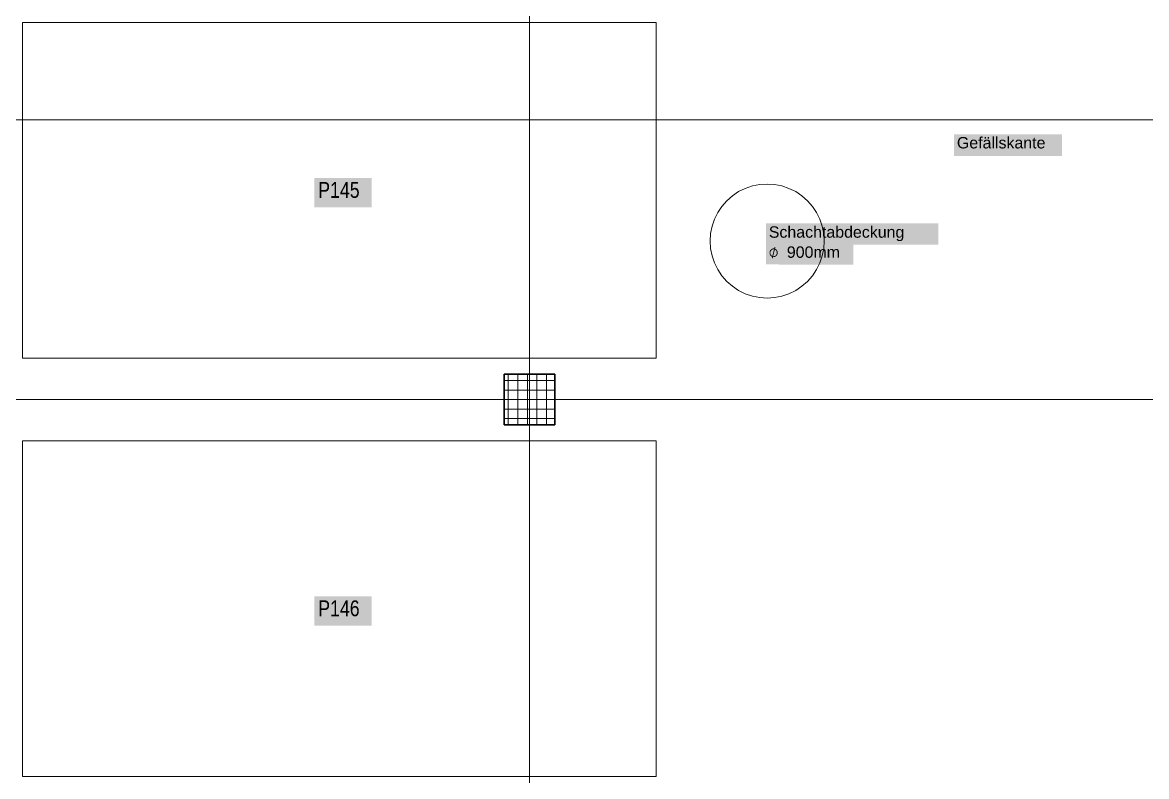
# Model space of a CAD drawing. Extents: x -882 to 613, y -179 to 707.
# Drawn here: x -494.5 to -317.1, y -17.7 to 101.3 of the extents above; entities that cross this region are included whole.
import ezdxf
from ezdxf.lldxf.tags import DXFTag

# ---------------------------------------------------------------- set-up
doc = ezdxf.new("R2010")
doc.units = 0
doc.layers.get('0').update_dxf_attribs({"lineweight": 13})
for name, color, linetype, lineweight in [('A-FLOR-____-OTLN', 7, 'Continuous', 9), ('A-GENM-____-OTLN', 7, 'Continuous', 9), ('C-PRKG-____-IDEN', 7, 'Continuous', 5), ('C-PRKG-____-OTLN', 7, 'Continuous', 9), ('S-COLS-____-MCUT', 7, 'Continuous', 35), ('S-COLS-____-OTLN', 7, 'Continuous', 9), ('S-GRID-____-OTLN', 7, 'Continuous', 5), ('Text', 7, 'Continuous', 5)]:
    doc.layers.add(name, color=color, linetype=linetype, lineweight=lineweight)
doc.styles.get("Standard").update_dxf_attribs({"font": 'arial.ttf'})
tags = doc.linetypes.add('_Rasterlinie_', pattern=[0.375, 0.2, -0.05, 0.075, -0.05]).pattern_tags.tags
tags[10:11] = [DXFTag(74, 4), DXFTag(75, 0), DXFTag(340, '0'), DXFTag(46, 1.0), DXFTag(50, 0.0), DXFTag(44, 0.0), DXFTag(45, 0.0)]
tags[8:9] = [DXFTag(74, 4), DXFTag(75, 0), DXFTag(340, '0'), DXFTag(46, 1.0), DXFTag(50, 0.0), DXFTag(44, 0.0), DXFTag(45, 0.0)]
tags[6:7] = [DXFTag(74, 4), DXFTag(75, 0), DXFTag(340, '0'), DXFTag(46, 1.0), DXFTag(50, 0.0), DXFTag(44, 0.0), DXFTag(45, 0.0)]
tags[4:5] = [DXFTag(74, 4), DXFTag(75, 0), DXFTag(340, '0'), DXFTag(46, 1.0), DXFTag(50, 0.0), DXFTag(44, 0.0), DXFTag(45, 0.0)]

# ---------------------------------------------------------------- blocks, each defined once
blk = doc.blocks.new('Referenz-A0UJ2IESXE', base_point=(-902.38, -164.15))
at = {"layer": 'A-FLOR-____-OTLN', "color": 0, "linetype": 'Continuous', "ltscale": 0.13}
for p, q in [((105.49, 85.94), (-794.51, 85.94)), ((-381.51, 74.58), (-382.49, 73.92)), ((-380.46, 75.1), (-381.51, 74.58)), ((-379.34, 75.48), (-380.46, 75.1)), ((-378.19, 75.71), (-379.34, 75.48)), ((-377.01, 75.78), (-378.19, 75.71)), ((-375.84, 75.71), (-377.01, 75.78)), ((-374.68, 75.48), (-375.84, 75.71)), ((-373.57, 75.1), (-374.68, 75.48)), ((-372.51, 74.58), (-373.57, 75.1)), ((-371.53, 73.92), (-372.51, 74.58)), ((-383.38, 73.15), (-384.15, 72.26)), ((-382.49, 73.92), (-383.38, 73.15)), ((-370.65, 73.15), (-371.53, 73.92)), ((-369.87, 72.26), (-370.65, 73.15)), ((-384.81, 71.28), (-385.33, 70.23)), ((-384.15, 72.26), (-384.81, 71.28)), ((-369.22, 71.28), (-369.87, 72.26)), ((-368.7, 70.23), (-369.22, 71.28)), ((-385.33, 70.23), (-385.71, 69.11)), ((-368.32, 69.11), (-368.7, 70.23)), ((-385.94, 67.96), (-386.01, 66.79)), ((-385.71, 69.11), (-385.94, 67.96)), ((-368.09, 67.96), (-368.32, 69.11)), ((-368.01, 66.79), (-368.09, 67.96)), ((-386.01, 66.79), (-385.94, 65.61)), ((-368.09, 65.61), (-368.01, 66.79)), ((-385.94, 65.61), (-385.71, 64.46)), ((-385.71, 64.46), (-385.33, 63.34)), ((-368.7, 63.34), (-368.32, 64.46)), ((-368.32, 64.46), (-368.09, 65.61)), ((-385.33, 63.34), (-384.81, 62.29)), ((-384.81, 62.29), (-384.15, 61.31)), ((-369.87, 61.31), (-369.22, 62.29)), ((-369.22, 62.29), (-368.7, 63.34)), ((-384.15, 61.31), (-383.38, 60.42)), ((-383.38, 60.42), (-382.49, 59.65)), ((-371.53, 59.65), (-370.65, 60.42)), ((-370.65, 60.42), (-369.87, 61.31)), ((-382.49, 59.65), (-381.51, 58.99)), ((-381.51, 58.99), (-380.46, 58.47)), ((-373.57, 58.47), (-372.51, 58.99)), ((-372.51, 58.99), (-371.53, 59.65)), ((-380.46, 58.47), (-379.34, 58.09)), ((-379.34, 58.09), (-378.19, 57.86)), ((-378.19, 57.86), (-377.01, 57.79)), ((-377.01, 57.79), (-375.84, 57.86)), ((-375.84, 57.86), (-374.68, 58.09)), ((-374.68, 58.09), (-373.57, 58.47))]:
    blk.add_line(p, q, dxfattribs=at)
at = {"layer": 'A-GENM-____-OTLN', "color": 0, "linetype": 'Continuous', "ltscale": 0.13}
for p, q in [((-381.51, 74.58), (-382.49, 73.92)), ((-380.46, 75.1), (-381.51, 74.58)), ((-379.34, 75.48), (-380.46, 75.1)), ((-378.19, 75.71), (-379.34, 75.48)), ((-377.01, 75.78), (-378.19, 75.71)), ((-375.84, 75.71), (-377.01, 75.78)), ((-374.68, 75.48), (-375.84, 75.71)), ((-373.57, 75.1), (-374.68, 75.48)), ((-372.51, 74.58), (-373.57, 75.1)), ((-371.53, 73.92), (-372.51, 74.58)), ((-383.38, 73.15), (-384.15, 72.26)), ((-382.49, 73.92), (-383.38, 73.15)), ((-370.65, 73.15), (-371.53, 73.92)), ((-369.87, 72.26), (-370.65, 73.15)), ((-384.81, 71.28), (-385.33, 70.23)), ((-384.15, 72.26), (-384.81, 71.28)), ((-369.22, 71.28), (-369.87, 72.26)), ((-368.7, 70.23), (-369.22, 71.28)), ((-385.33, 70.23), (-385.71, 69.11)), ((-368.32, 69.11), (-368.7, 70.23)), ((-385.94, 67.96), (-386.01, 66.79)), ((-385.71, 69.11), (-385.94, 67.96)), ((-368.09, 67.96), (-368.32, 69.11)), ((-368.01, 66.79), (-368.09, 67.96)), ((-386.01, 66.8), (-386.01, 66.79)), ((-386.01, 66.79), (-385.94, 65.61)), ((-368.09, 65.61), (-368.01, 66.79)), ((-368.01, 66.79), (-368.01, 66.8)), ((-385.94, 65.61), (-385.71, 64.46)), ((-385.71, 64.46), (-385.33, 63.34)), ((-368.7, 63.34), (-368.32, 64.46)), ((-368.32, 64.46), (-368.09, 65.61)), ((-385.33, 63.34), (-384.81, 62.29)), ((-384.81, 62.29), (-384.15, 61.31)), ((-369.87, 61.31), (-369.22, 62.29)), ((-369.22, 62.29), (-368.7, 63.34)), ((-384.15, 61.31), (-383.38, 60.42)), ((-383.38, 60.42), (-382.49, 59.65)), ((-371.53, 59.65), (-370.65, 60.42)), ((-370.65, 60.42), (-369.87, 61.31)), ((-382.49, 59.65), (-381.51, 58.99)), ((-381.51, 58.99), (-380.46, 58.47)), ((-373.57, 58.47), (-372.51, 58.99)), ((-372.51, 58.99), (-371.53, 59.65)), ((-380.46, 58.47), (-379.34, 58.09)), ((-379.34, 58.09), (-378.19, 57.86)), ((-378.19, 57.86), (-377.01, 57.79)), ((-377.01, 57.79), (-375.84, 57.86)), ((-375.84, 57.86), (-374.68, 58.09)), ((-374.68, 58.09), (-373.57, 58.47))]:
    blk.add_line(p, q, dxfattribs=at)
at = {"layer": 'C-PRKG-____-IDEN', "color": 7, "linetype": 'Continuous', "ltscale": 0.13, "true_color": 0xffffff}
for points in [[(-448.47, 72.12), (-439.4, 72.12), (-448.47, 76.72)], [(-439.4, 72.12), (-448.47, 76.72), (-439.4, 76.72)], [(-448.47, 6.1), (-439.4, 6.1), (-448.47, 10.7)], [(-439.4, 6.1), (-448.47, 10.7), (-439.4, 10.7)]]:
    blk.add_solid(points, dxfattribs=at)
at = {"layer": 'C-PRKG-____-OTLN', "color": 0, "linetype": 'Continuous', "ltscale": 0.13}
for p, q in [((-494.51, 48.29), (-494.51, 101.28)), ((-394.51, 101.28), (-494.51, 101.28)), ((-394.51, 101.28), (-494.51, 101.28)), ((-494.51, 101.28), (-494.51, 48.29)), ((-494.51, 48.29), (-494.51, 101.28)), ((-494.51, 101.28), (-394.51, 101.28)), ((-494.51, 101.28), (-494.51, 101.28)), ((-394.51, 48.29), (-394.51, 101.28)), ((-394.51, 48.29), (-394.51, 101.28)), ((-394.51, 101.28), (-394.51, 48.29)), ((-394.51, 101.28), (-394.51, 101.28)), ((-394.51, 48.29), (-494.51, 48.29)), ((-494.51, 48.29), (-394.51, 48.29)), ((-394.51, 48.29), (-494.51, 48.29)), ((-494.51, 48.29), (-494.51, 48.29)), ((-394.51, 48.29), (-394.51, 48.29)), ((-494.51, 35.26), (-494.51, -17.73)), ((-394.51, 35.26), (-494.51, 35.26)), ((-394.51, 35.26), (-494.51, 35.26)), ((-494.51, 35.26), (-494.51, -17.73)), ((-494.51, -17.73), (-494.51, 35.26)), ((-494.51, 35.26), (-394.51, 35.26)), ((-494.51, 35.26), (-494.51, 35.26)), ((-394.51, 35.26), (-394.51, -17.73)), ((-394.51, -17.73), (-394.51, 35.26)), ((-394.51, 35.26), (-394.51, -17.73)), ((-394.51, 35.26), (-394.51, 35.26)), ((-394.51, -17.73), (-494.51, -17.73)), ((-494.51, -17.73), (-394.51, -17.73)), ((-494.51, -17.73), (-494.51, -17.73)), ((-394.51, -17.73), (-494.51, -17.73)), ((-494.51, -17.73), (-394.51, -17.73)), ((-394.51, -17.73), (-494.51, -17.73)), ((-494.51, -17.73), (-494.51, -17.73)), ((-394.51, -17.73), (-394.51, -17.73)), ((-394.51, -17.73), (-394.51, -17.73))]:
    blk.add_line(p, q, dxfattribs=at)
at = {"layer": 'S-COLS-____-MCUT', "color": 0, "linetype": 'Continuous', "ltscale": 0.35}
for p, q in [((-410.51, 45.79), (-418.51, 45.79)), ((-418.51, 45.79), (-418.51, 37.79)), ((-410.51, 37.79), (-410.51, 45.79)), ((-418.51, 37.79), (-410.51, 37.79))]:
    blk.add_line(p, q, dxfattribs=at)
at = {"layer": 'S-COLS-____-OTLN', "color": 0, "linetype": 'Continuous', "ltscale": 0.13}
for p, q in [((-418.51, 44.76), (-410.51, 44.76)), ((-417.85, 37.79), (-417.85, 45.79)), ((-416.35, 37.79), (-416.35, 45.79)), ((-414.85, 37.79), (-414.85, 45.79)), ((-413.35, 37.79), (-413.35, 45.79)), ((-411.85, 37.79), (-411.85, 45.79)), ((-418.51, 43.26), (-410.51, 43.26)), ((-418.51, 41.76), (-410.51, 41.76)), ((-418.51, 40.26), (-410.51, 40.26)), ((-418.51, 38.76), (-410.51, 38.76))]:
    blk.add_line(p, q, dxfattribs=at)
at = {"layer": 'S-GRID-____-OTLN', "color": 0, "linetype": '_Rasterlinie_', "ltscale": 0.13}
for p, q in [((-414.51, -157.46), (-414.51, 660.29)), ((-854.49, 41.79), (45.92, 41.79))]:
    blk.add_line(p, q, dxfattribs=at)
at = {"layer": 'Text', "color": 7, "linetype": 'Continuous', "ltscale": 0.13, "true_color": 0xffffff}
for points in [[(-347.52, 80.2), (-330.51, 80.2), (-347.52, 83.65)], [(-330.51, 80.2), (-347.52, 83.65), (-330.51, 83.65)], [(-377.2, 66.23), (-350, 66.23), (-377.2, 69.56)], [(-350, 66.23), (-377.2, 69.56), (-350, 69.56)], [(-377.2, 63.09), (-373.81, 63.09), (-377.2, 66.39)], [(-373.81, 63.09), (-377.2, 66.39), (-373.81, 66.39)], [(-375.15, 63.08), (-363.43, 63.08), (-375.15, 66.39)], [(-363.43, 63.08), (-375.15, 66.39), (-363.43, 66.39)]]:
    blk.add_solid(points, dxfattribs=at)
at = {"layer": 'C-PRKG-____-IDEN', "color": 0, "linetype": 'Continuous', "ltscale": 0.13, "char_height": 2.5, "attachment_point": 1}
for s, insert in [('{\\W0.8;\\fArial;P145}', (-447.84, 76.1)), ('{\\W0.8;\\fArial;P146}', (-447.84, 10.07))]:
    blk.add_mtext(s, dxfattribs=dict(at, insert=insert))
at = {"layer": 'Text', "color": 0, "linetype": 'Continuous', "ltscale": 0.13, "char_height": 1.8, "attachment_point": 1}
for s, insert in [('{\\fArial;Gefällskante}', (-347.07, 83.2)), ('{\\fArial;Schachtabdeckung}', (-376.75, 69.11)), ('{\\fSegoe UI Symbol;⌀}', (-376.75, 65.94)), ('{\\fArial;900mm}', (-373.9, 65.94))]:
    blk.add_mtext(s, dxfattribs=dict(at, insert=insert))

msp = doc.modelspace()

# ---------------------------------------------------------------- block references
at = {"color": 9, "lineweight": 25, "ltscale": 0.25, "true_color": 0xc0c0c0}
msp.add_blockref('Referenz-A0UJ2IESXE', (-902.38, -164.15), dxfattribs=at)

doc.saveas('drawing.dxf')
